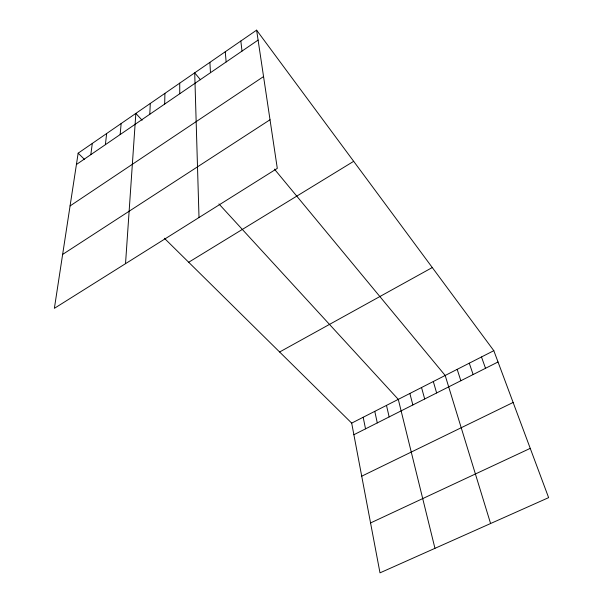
<?xml version="1.0" encoding="UTF-8"?>
<svg xmlns="http://www.w3.org/2000/svg" width="603" height="603" viewBox="0 0 603 603"><rect width="100%" height="100%" fill="white"/><g stroke="black" fill="none" stroke-linecap="round" stroke-linejoin="round"><path stroke-width="0.9" d="M164.679 104.063L164.913 93.367M149.793 114.261L150.29 103.445M125.522 263.662L135.848 113.402L142.112 120.223M120.148 134.567L121.158 123.532M105.389 144.675L106.641 133.534M90.812 154.662L92.312 143.408M78.156 153.17L54.376 308.329L277.297 168.38L256.607 30.15L78.156 153.17L84.646 159.569M76.423 164.513L258.092 40.084M70.069 205.94L263.556 76.573M62.637 254.421L270.016 119.756M188.694 262.252L353.675 161.318M279.619 351.994L432.283 267.544M351.685 423.118L493.812 350.682L548.624 497.641L379.996 572.85L351.685 423.118L164.355 238.238M353.878 434.725L498.025 361.981M361.717 476.189L513.123 402.465M370.559 522.952L530.248 448.368M218.942 203.942L398.289 399.367L434.959 548.338M200.452 79.762L194.709 72.827L199.013 217.525M274.395 169.104L445.187 375.465L490.593 523.525M256.607 30.15L493.812 350.682M481.488 356.961L485.521 368.297M469.277 363.187L473.129 374.546M457.18 369.353L460.85 380.742M433.308 381.518L436.64 392.96M421.535 387.518L424.693 398.99M409.859 393.465L412.859 404.96M386.478 405.382L389.154 416.929M374.78 411.352L377.29 422.914M363.179 417.261L365.531 428.846M240.831 41.027L242.014 51.097M225.258 51.76L226.148 61.966M209.889 62.358L210.477 72.692M179.717 83.161L179.754 93.744"/></g></svg>
